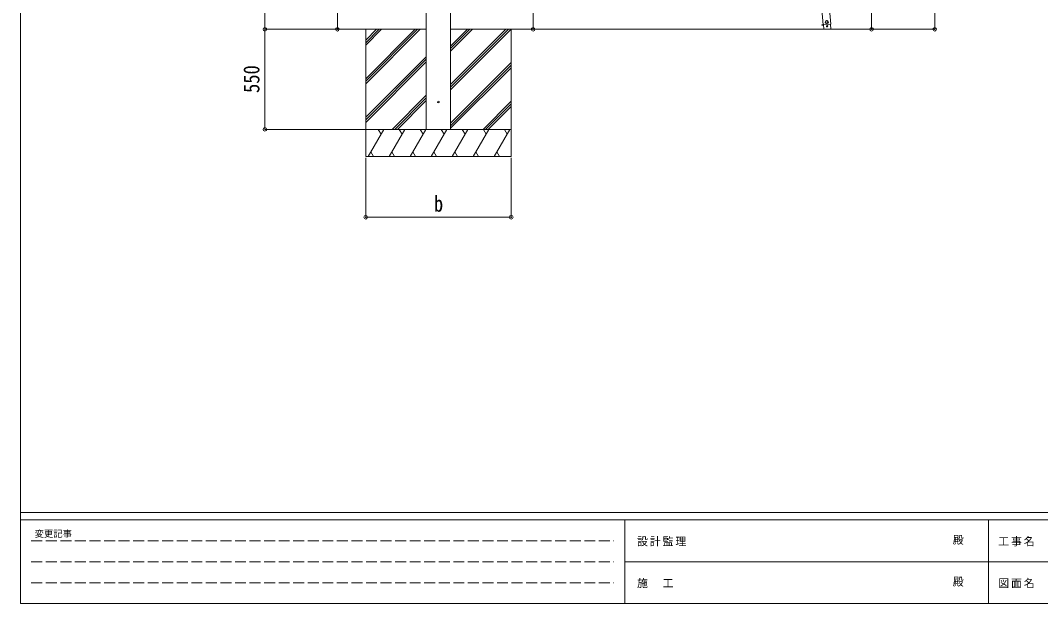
# Model space of a CAD drawing. Units: millimetres at full size, sheet at 1:20; details may follow other scales. Extents: x -5590 to 5652, y -3902 to 3858.
# Drawn here: x -5590 to 18, y -3902 to -695 of the extents above; entities that cross this region are included whole.
import ezdxf
from ezdxf.enums import TextEntityAlignment as Align

# ---------------------------------------------------------------- set-up
doc = ezdxf.new("R2010")
doc.units = ezdxf.units.MM
doc.header["$LTSCALE"] = 20
doc.header["$PDMODE"] = 32
doc.header["$PDSIZE"] = 20
doc.linetypes.add('DASHED3', pattern=[4, 3, -1])
for name, color, linetype, lineweight in [('0-0_0', 7, 'Continuous', 9), ('0-1_本体', 4, 'Continuous', 9), ('0-2_部品', 7, 'Continuous', 9), ('0-A_寸法', 6, 'Continuous', 9), ('1-4_DIM2', 4, 'Continuous', 9), ('F-0_240', 7, 'Continuous', 9)]:
    doc.layers.add(name, color=color, linetype=linetype, lineweight=lineweight)
doc.styles.add('ＭＳ ゴシック', font='')
doc.styles.get('ＭＳ ゴシック').set_extended_font_data('MS Gothic')

msp = doc.modelspace()

# ---------------------------------------------------------------- linework, layer by layer
at = {"layer": '0-0_0'}
for p, q in [((-3359.28, -744.14), (-3709.56, -744.14)), ((-3692.28, -744.14), (-3692.28, -1444.14)), ((-3692.28, -1015.65), (-3420.78, -744.14)), ((-3692.28, -1029.79), (-3406.64, -744.14)), ((-3692.28, -1043.93), (-3392.5, -744.14)), ((-3692.28, -803.51), (-3632.91, -744.14)), ((-3692.28, -817.66), (-3618.77, -744.14)), ((-3692.28, -831.8), (-3604.63, -744.14)), ((-3225.28, -744.14), (-1215.93, -744.14)), ((-3225.28, -1076.41), (-2893.02, -744.14)), ((-3225.28, -1048.12), (-2921.3, -744.14)), ((-3225.28, -1062.26), (-2907.16, -744.14)), ((-3225.28, -864.28), (-3105.15, -744.14)), ((-3225.28, -850.13), (-3119.29, -744.14)), ((-3225.28, -835.99), (-3133.44, -744.14)), ((-2892.28, -744.14), (-2892.28, -1444.14)), ((-3692.28, -1227.78), (-3359.28, -894.78)), ((-3692.28, -1241.92), (-3359.28, -908.92)), ((-3692.28, -1256.06), (-3359.28, -923.06)), ((-3225.28, -1260.25), (-2892.28, -927.26)), ((-3225.28, -1274.4), (-2892.28, -941.4)), ((-3225.28, -1288.54), (-2892.28, -955.54)), ((-3546.52, -1294.14), (-3359.28, -1106.91)), ((-3532.38, -1294.14), (-3359.28, -1121.05)), ((-3518.23, -1294.14), (-3359.28, -1135.19)), ((-3047.04, -1294.14), (-2892.28, -1139.39)), ((-3032.9, -1294.14), (-2892.28, -1153.53)), ((-3018.76, -1294.14), (-2892.28, -1167.67)), ((-2892.28, -1294.14), (-3692.28, -1294.14)), ((-3679.58, -1444.14), (-3592.98, -1294.14)), ((-3607.98, -1320.13), (-3622.98, -1294.14)), ((-3564.11, -1444.14), (-3477.51, -1294.14)), ((-3492.51, -1320.13), (-3507.51, -1294.14)), ((-3448.64, -1444.14), (-3362.04, -1294.14)), ((-3377.04, -1320.13), (-3392.04, -1294.14)), ((-3333.17, -1444.14), (-3246.57, -1294.14)), ((-3261.57, -1320.13), (-3276.57, -1294.14)), ((-3217.7, -1444.14), (-3131.1, -1294.14)), ((-3146.1, -1320.13), (-3161.1, -1294.14)), ((-3102.23, -1444.14), (-3015.63, -1294.14)), ((-3045.63, -1294.14), (-3030.63, -1320.13)), ((-2986.76, -1444.14), (-2900.16, -1294.14)), ((-2930.16, -1294.14), (-2915.16, -1320.13)), ((-3692.28, -1444.14), (-2892.28, -1444.14)), ((-3664.58, -1418.17), (-3649.58, -1444.14)), ((-3549.11, -1418.17), (-3534.11, -1444.14)), ((-3433.64, -1418.16), (-3418.64, -1444.14)), ((-3318.17, -1418.16), (-3303.17, -1444.14)), ((-3202.7, -1418.17), (-3187.7, -1444.14)), ((-3087.23, -1418.17), (-3072.23, -1444.14)), ((-2971.76, -1418.17), (-2956.76, -1444.14))]:
    msp.add_line(p, q, dxfattribs=at)
at = {"layer": '0-1_本体'}
for p, q in [((-3359.28, 1132.75), (-3359.28, -1294.14)), ((-3225.28, 1168.86), (-3225.28, -1294.14))]:
    msp.add_line(p, q, dxfattribs=at)
at = {"layer": '0-2_部品', "color": 4}
msp.add_circle((-3292.28, -1144.14), 4.5, dxfattribs=at)
at = {"layer": '0-A_寸法'}
for p, q in [((-564.69, -744.14), (-564.69, 1554.41)), ((-911.8, -744.14), (-911.8, 1372.65)), ((-4246.12, 1148.26), (-4246.12, -744.14)), ((-2772.26, -744.14), (-2772.26, 1055.84)), ((-3848.15, 273.74), (-3848.15, -744.14)), ((-4246.12, -744.14), (-3692.28, -744.14)), ((-4246.12, -1294.14), (-4246.12, -744.14)), ((-3848.15, -744.14), (-3414.54, -744.14)), ((-2772.26, -744.14), (-3209.91, -744.14)), ((-1193.61, -744.14), (-1215.93, -744.14)), ((-911.8, -744.14), (-1193.61, -744.14)), ((-564.69, -744.14), (-1113.61, -744.14)), ((-4246.12, -1294.14), (-3692.28, -1294.14)), ((-3692.28, -1777.46), (-3692.28, -1450.01)), ((-2892.28, -1777.46), (-2892.28, -1450.01)), ((-2892.28, -1777.46), (-3692.28, -1777.46))]:
    msp.add_line(p, q, dxfattribs=at)
for p in [(-4246.12, -744.14), (-3848.15, -744.14), (-2772.26, -744.14), (-911.8, -744.14), (-564.69, -744.14), (-4246.12, -1294.14), (-3692.28, -1777.46), (-2892.28, -1777.46)]:
    msp.add_point(p, dxfattribs=at)
at = {"layer": '1-4_DIM2'}
for p, q in [((-1176.84, -718.86), (-1218.3, -258.9)), ((-1136.02, -714.96), (-1177.45, -255.33)), ((-1175.44, -718.7), (-1185.3, -719.56)), ((-1185.3, -719.57), (-1175.43, -718.71)), ((-1185.3, -719.57), (-1185.12, -721.56)), ((-1175.26, -720.7), (-1185.12, -721.56)), ((-1136.02, -714.96), (-1176.87, -718.53)), ((-1176.86, -718.53), (-1136.02, -714.96)), ((-1175.46, -718.41), (-1173.29, -743.24)), ((-1134.94, -743.24), (-1137.41, -715.08)), ((-1193.61, -743.24), (-1113.61, -743.24)), ((-1193.61, -744.14), (-1193.61, -743.24)), ((-1113.61, -743.24), (-1113.61, -744.14))]:
    msp.add_line(p, q, dxfattribs=at)
msp.add_lwpolyline([(-1185.3, -719.56), (-1185.12, -721.56), (-1175.26, -720.69)], dxfattribs=at)
msp.add_lwpolyline([(-1158.2, -696.64), (-1164.35, -700.95), (-1163.7, -708.42), (-1156.9, -711.6), (-1150.75, -707.29), (-1151.4, -699.81)], close=True, dxfattribs=at)
for centre, radius in [((-1157.55, -704.12), 8.5), ((-1157.55, -704.12), 7.7), ((-1157.55, -704.12), 6.5), ((-1155.91, -727.34), 4)]:
    msp.add_circle(centre, radius, dxfattribs=at)
at = {"layer": 'F-0_240', "color": 5}
for p, q in [((-5590.3, 3858.23), (-5590.3, -3901.77)), ((-5590.3, -3401.77), (5369.7, -3401.77)), ((-5590.3, -3441.77), (3591.86, -3441.77)), ((-2268.14, -3441.77), (-2268.14, -3901.77)), ((-268.14, -3441.77), (-268.14, -3901.77)), ((-2268.14, -3671.77), (1831.86, -3671.77)), ((-5590.3, -3901.77), (5369.7, -3901.77))]:
    msp.add_line(p, q, dxfattribs=at)
at = {"layer": 'F-0_240', "color": 4, "linetype": 'DASHED3'}
for p, q in [((-5530.3, -3556.77), (-2328.14, -3556.77)), ((-5530.3, -3671.77), (-2328.14, -3671.77)), ((-5530.3, -3786.77), (-2328.14, -3786.77))]:
    msp.add_line(p, q, dxfattribs=at)

# ---------------------------------------------------------------- texts
at = {"layer": '0-A_寸法', "color": 7, "style": 'ＭＳ ゴシック', "width": 0.85}
msp.add_text('550', height=87.98, rotation=90, dxfattribs=at).set_placement((-4250.12, -1094.14), align=Align.BOTTOM_LEFT)
msp.add_text('b', height=87.98, dxfattribs=at).set_placement((-3317.28, -1773.46), align=Align.BOTTOM_LEFT)
at = {"layer": 'F-0_240', "style": 'ＭＳ ゴシック'}
for s, height, p in [('変更記事', 36.66, (-5512.15, -3546.77)), ('殿', 43.99, (-465.28, -3586.77)), ('殿', 43.99, (-465.28, -3816.77))]:
    msp.add_text(s, height=height, dxfattribs=at).set_placement(p, align=Align.BOTTOM_LEFT)
at = {"layer": 'F-0_240', "char_height": 43.99, "attachment_point": 7, "style": 'ＭＳ ゴシック'}
for s, insert in [('\\T1.17;設計監理', (-2200.59, -3586.77)), ('\\T1.17;工事名', (-215.4, -3586.77)), ('\\T1.17;施\u3000工', (-2200.59, -3816.77)), ('\\T1.17;図面名', (-215.4, -3816.77))]:
    msp.add_mtext(s, dxfattribs=dict(at, insert=insert))

doc.saveas('drawing.dxf')
